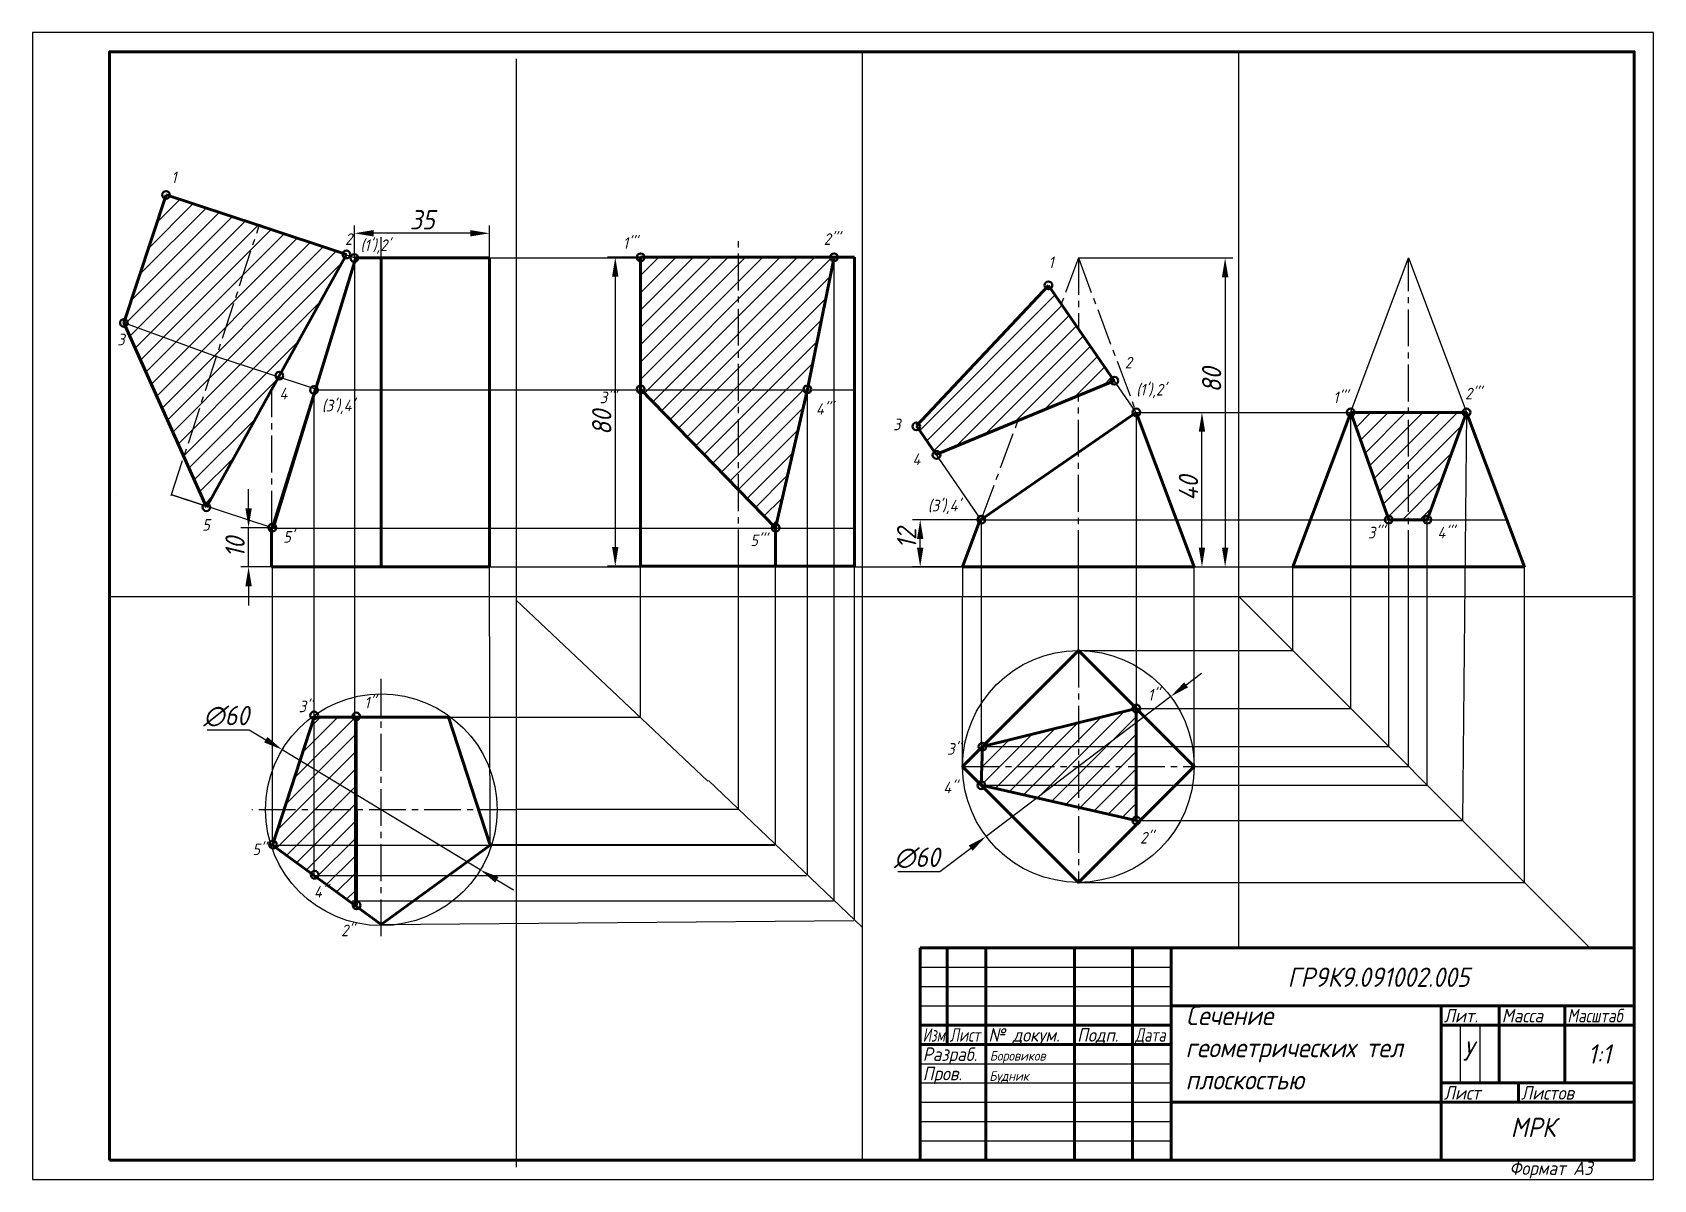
# Model space of a CAD drawing. Header units: millimetres. Extents: x 0 to 420, y 0 to 297.
import ezdxf

# ---------------------------------------------------------------- set-up
doc = ezdxf.new("R2010")
doc.units = ezdxf.units.MM
doc.header["$LTSCALE"] = 0.5
doc.linetypes.add('осевая2', pattern=[28.575, 19.05, -3.175, 3.175, -3.175])
doc.layers.get('Defpoints').update_dxf_attribs({"color": 5})
doc.styles.get("Standard").update_dxf_attribs({"font": 'isocpeui.ttf', "width": 0.9})
doc.dimstyles.new('Standart', dxfattribs={"dimtxt": 5, "dimasz": 5, "dimexe": 2, "dimexo": 0, "dimgap": 1, "dimtad": 1, "dimtoh": 1, "dimdec": 0, "dimtxsty": 'Standard', "dimcen": 2.5, "dimadec": 0, "dimazin": 0, "dimtfac": 1, "dimtdec": 0, "dimtmove": 0, "dimatfit": 3, "dimldrblk": 'DOTSMALL', "dimfxl": 1, "dimarcsym": 0})

# ---------------------------------------------------------------- blocks, each defined once
blk = doc.blocks.new('*D11')
at = {"color": 0, "lineweight": -2, "transparency": 16777216}
for p, q in [((83.41, 238.61), (83.41, 247)), ((113.41, 245), (88.41, 245)), ((118.41, 238.61), (118.41, 247))]:
    blk.add_line(p, q, dxfattribs=at)
at = {"color": 0, "transparency": 16777216}
for points in [[(88.41, 245.83), (88.41, 244.17), (83.41, 245)], [(113.41, 245.83), (113.41, 244.17), (118.41, 245)]]:
    blk.add_solid(points, dxfattribs=at)
at = {"layer": 'Defpoints', "color": 0, "transparency": 16777216}
for p in [(83.41, 245), (83.41, 238.61), (118.41, 238.61)]:
    blk.add_point(p, dxfattribs=at)
at = {"color": 0, "transparency": 16777216, "insert": (101, 248.5), "char_height": 5, "attachment_point": 5}
blk.add_mtext('35', dxfattribs=at)
blk = doc.blocks.new('_DotSmall')
at = {"color": 0, "linetype": 'ByBlock', "const_width": 0.5}
blk.add_lwpolyline([(-0.0625, 0, 1), (0.0625, 0, 1)], format="xyb", close=True, dxfattribs=at)
blk = doc.blocks.new('*D12')
at = {"color": 0, "lineweight": -2, "transparency": 16777216}
for p, q in [((56, 173.78), (56, 178.78)), ((62.15, 168.78), (54, 168.78)), ((56, 158.61), (56, 168.78)), ((61.98, 158.61), (54, 158.61)), ((56, 153.61), (56, 148.61))]:
    blk.add_line(p, q, dxfattribs=at)
at = {"color": 0, "transparency": 16777216}
for points in [[(55.17, 173.78), (56.83, 173.78), (56, 168.78)], [(55.17, 153.61), (56.83, 153.61), (56, 158.61)]]:
    blk.add_solid(points, dxfattribs=at)
at = {"layer": 'Defpoints', "color": 0, "transparency": 16777216}
for p in [(56, 168.78), (62.15, 168.78), (61.98, 158.61)]:
    blk.add_point(p, dxfattribs=at)
at = {"color": 0, "transparency": 16777216, "insert": (52.5, 163.7), "char_height": 5, "attachment_point": 5, "rotation": 90}
blk.add_mtext('10', dxfattribs=at)
blk = doc.blocks.new('*D13')
at = {"color": 0, "lineweight": -2, "transparency": 16777216}
for p, q in [((157.57, 238.78), (149, 238.78)), ((151, 233.78), (151, 163.78)), ((157.57, 158.78), (149, 158.78))]:
    blk.add_line(p, q, dxfattribs=at)
at = {"color": 0, "transparency": 16777216}
for points in [[(150.17, 233.78), (151.83, 233.78), (151, 238.78)], [(150.17, 163.78), (151.83, 163.78), (151, 158.78)]]:
    blk.add_solid(points, dxfattribs=at)
at = {"layer": 'Defpoints', "color": 0, "transparency": 16777216}
for p in [(157.57, 238.78), (151, 158.78), (157.57, 158.78)]:
    blk.add_point(p, dxfattribs=at)
at = {"color": 0, "transparency": 16777216, "insert": (147.5, 196), "char_height": 5, "attachment_point": 5, "rotation": 90}
blk.add_mtext('80', dxfattribs=at)
blk = doc.blocks.new('*D14')
at = {"color": 0, "lineweight": -2, "transparency": 16777216}
for p, q in [((45.28, 116.47), (56.18, 116.47)), ((56.18, 116.47), (60.45, 113.88)), ((116.04, 80.19), (64.73, 111.29)), ((120.32, 77.6), (124.6, 75.01))]:
    blk.add_line(p, q, dxfattribs=at)
at = {"color": 0, "transparency": 16777216}
for points in [[(60.89, 114.59), (60.02, 113.17), (64.73, 111.29)], [(120.75, 78.31), (119.89, 76.89), (116.04, 80.19)]]:
    blk.add_solid(points, dxfattribs=at)
at = {"layer": 'Defpoints', "color": 0, "transparency": 16777216}
for p in [(64.73, 111.29), (116.04, 80.19)]:
    blk.add_point(p, dxfattribs=at)
at = {"color": 0, "transparency": 16777216, "insert": (50.23, 119.97), "char_height": 5, "attachment_point": 5}
blk.add_mtext('∅60', dxfattribs=at)
blk = doc.blocks.new('*D15')
at = {"color": 0, "lineweight": -2, "transparency": 16777216}
for p, q in [((245.83, 170.85), (228, 170.85)), ((230, 163.61), (230, 165.85)), ((240.98, 158.61), (228, 158.61))]:
    blk.add_line(p, q, dxfattribs=at)
at = {"color": 0, "transparency": 16777216}
for points in [[(229.17, 165.85), (230.83, 165.85), (230, 170.85)], [(229.17, 163.61), (230.83, 163.61), (230, 158.61)]]:
    blk.add_solid(points, dxfattribs=at)
at = {"layer": 'Defpoints', "color": 0, "transparency": 16777216}
for p in [(230, 170.85), (245.83, 170.85), (240.98, 158.61)]:
    blk.add_point(p, dxfattribs=at)
at = {"color": 0, "transparency": 16777216, "insert": (226.5, 166), "char_height": 5, "attachment_point": 5, "rotation": 90}
blk.add_mtext('12', dxfattribs=at)
blk = doc.blocks.new('*D16')
at = {"color": 0, "lineweight": -2, "transparency": 16777216}
for p, q in [((285.98, 198.61), (305, 198.61)), ((303, 163.61), (303, 193.61)), ((300.98, 158.61), (305, 158.61))]:
    blk.add_line(p, q, dxfattribs=at)
at = {"color": 0, "transparency": 16777216}
for points in [[(302.17, 193.61), (303.83, 193.61), (303, 198.61)], [(302.17, 163.61), (303.83, 163.61), (303, 158.61)]]:
    blk.add_solid(points, dxfattribs=at)
at = {"layer": 'Defpoints', "color": 0, "transparency": 16777216}
for p in [(285.98, 198.61), (303, 198.61), (300.98, 158.61)]:
    blk.add_point(p, dxfattribs=at)
at = {"color": 0, "transparency": 16777216, "insert": (299.5, 179), "char_height": 5, "attachment_point": 5, "rotation": 90}
blk.add_mtext('40', dxfattribs=at)
blk = doc.blocks.new('*D17')
at = {"color": 0, "lineweight": -2, "transparency": 16777216}
for p, q in [((270.98, 238.61), (311, 238.61)), ((309, 233.61), (309, 163.61)), ((270.98, 158.61), (311, 158.61))]:
    blk.add_line(p, q, dxfattribs=at)
at = {"color": 0, "transparency": 16777216}
for points in [[(308.17, 233.61), (309.83, 233.61), (309, 238.61)], [(308.17, 163.61), (309.83, 163.61), (309, 158.61)]]:
    blk.add_solid(points, dxfattribs=at)
at = {"layer": 'Defpoints', "color": 0, "transparency": 16777216}
for p in [(270.98, 238.61), (270.98, 158.61), (309, 158.61)]:
    blk.add_point(p, dxfattribs=at)
at = {"color": 0, "transparency": 16777216, "insert": (305.5, 207), "char_height": 5, "attachment_point": 5, "rotation": 90}
blk.add_mtext('80', dxfattribs=at)
blk = doc.blocks.new('*D18')
at = {"color": 0, "lineweight": -2, "transparency": 16777216}
for p, q in [((298.88, 128.08), (302.87, 131.1)), ((294.9, 125.06), (247.06, 88.84)), ((235.11, 79.78), (243.08, 85.82)), ((224.21, 79.78), (235.11, 79.78))]:
    blk.add_line(p, q, dxfattribs=at)
at = {"color": 0, "transparency": 16777216}
for points in [[(298.38, 128.74), (299.39, 127.41), (294.9, 125.06)], [(242.58, 86.48), (243.58, 85.15), (247.06, 88.84)]]:
    blk.add_solid(points, dxfattribs=at)
at = {"layer": 'Defpoints', "color": 0, "transparency": 16777216}
for p in [(294.9, 125.06), (247.06, 88.84)]:
    blk.add_point(p, dxfattribs=at)
at = {"color": 0, "transparency": 16777216, "insert": (229.16, 83.28), "char_height": 5, "attachment_point": 5}
blk.add_mtext('∅60', dxfattribs=at)

msp = doc.modelspace()

# ---------------------------------------------------------------- hatches: boundary and pattern name
h = msp.add_hatch()
h.set_pattern_fill('ANSI31', color=256)
h.paths.add_polyline_path([(58.74, 246.98), (34.62, 254.93), (23.69, 221.79), (47.67, 213.01)])
h.paths.add_polyline_path([(81.34, 239.52), (58.74, 246.98), (47.67, 213.01), (47.77, 212.97), (63.75, 207.77)])
h.paths.add_polyline_path([(63.75, 207.77), (47.67, 213.01), (39.24, 187.12), (44.95, 174.39), (45.21, 174.3)])
h.paths.add_polyline_path([(47.67, 213.01), (23.69, 221.79), (39.24, 187.12)])
h = msp.add_hatch()
h.set_pattern_fill('ANSI31', color=256)
h.set_pattern_definition([(45, (7.8164, -0.996), (-2.245064, 2.245064), [])])
h.paths.add_polyline_path([(83.41, 119.74), (73.78, 119.74, -0.301373), (72.95, 119.01), (72.95, 86.57), (83.41, 86.57)])
h.paths.add_polyline_path([(72.95, 119.01, -0.059586), (72.71, 119.01), (62.48, 87.52, -0.32492), (63.17, 86.57), (72.95, 86.57)])
h.paths.add_polyline_path([(72.95, 86.57), (63.17, 86.57, -0.158384), (62.98, 85.99), (72.14, 79.33, -0.240079), (72.95, 79.74)])
h.paths.add_polyline_path([(83.41, 86.57), (72.95, 86.57), (72.95, 79.74, -0.414214), (73.95, 78.74), (83.41, 78.74)])
h.paths.add_polyline_path([(83.41, 78.74), (73.95, 78.74, -0.158384), (73.76, 78.16), (81.83, 72.29, -0.56467), (83.41, 72.95)])
h.paths.add_polyline_path([(182.76, 238.61), (158.4, 238.61, -0.414214), (157.4, 237.61), (157.4, 205.44, -0.414214), (158.4, 204.44), (182.76, 204.44)])
h.paths.add_polyline_path([(192.37, 238.61), (182.76, 238.61), (182.76, 204.44), (192.37, 204.44)])
h.paths.add_polyline_path([(207.31, 237.63, -0.356809), (206.51, 238.61), (192.37, 238.61), (192.37, 204.44), (199.58, 204.44, -0.474047), (200.78, 205.42)])
h.paths.add_polyline_path([(200.36, 203.47, -0.349654), (199.58, 204.44), (192.37, 204.44), (192.37, 168.61)])
h.paths.add_polyline_path([(192.37, 204.44), (182.76, 204.44), (182.76, 178.46), (191.67, 169.33, -0.195774), (192.37, 169.61)])
h.paths.add_polyline_path([(182.76, 204.44), (158.4, 204.44, -0.202054), (158.1, 203.73), (182.76, 178.46)])
h = msp.add_hatch()
h.set_pattern_fill('ANSI31', color=256)
h.paths.add_polyline_path([(270.98, 218.64), (270.98, 220.31), (263.23, 231.51), (229.05, 195.12), (231.61, 191.42)])
h.paths.add_polyline_path([(270.98, 218.64), (231.61, 191.42), (234.17, 187.72), (270.98, 202.98)])
h.paths.add_polyline_path([(271.76, 219.18), (270.98, 218.64), (270.98, 202.98), (280.29, 206.84)])
h = msp.add_hatch()
h.set_pattern_fill('ANSI31', color=256)
h.paths.add_polyline_path([(285.98, 120.95, -0.344853), (285.01, 121.71), (270.98, 118.24), (270.98, 112.09), (285.98, 112.09)])
h.paths.add_polyline_path([(270.98, 118.24), (247.09, 112.33, -0.060691), (247.12, 112.09), (270.98, 112.09)])
h.paths.add_polyline_path([(270.98, 112.09), (247.12, 112.09, -0.422824), (246.09, 111.09), (245.97, 106.95), (270.98, 106.95)])
h.paths.add_polyline_path([(285.98, 112.09), (270.98, 112.09), (270.98, 106.95), (285.98, 106.95)])
h.paths.add_polyline_path([(285.98, 106.95), (270.98, 106.95), (270.98, 102.1), (285.98, 102.1)])
h.paths.add_polyline_path([(270.98, 106.95), (245.97, 106.95), (245.86, 103.1, -0.405655), (246.83, 102.1), (270.98, 102.1)])
h.paths.add_polyline_path([(285.98, 102.1), (270.98, 102.1), (270.98, 96.37), (285.01, 93.17, -0.350002), (285.98, 93.95)])
h.paths.add_polyline_path([(270.98, 102.1), (246.83, 102.1, -0.056081), (246.8, 101.88), (270.98, 96.37)])
h.paths.add_polyline_path([(356.53, 198.61), (342.53, 198.61, -0.317449), (341.87, 197.67), (351.06, 171.8, -0.518086), (352.39, 170.85), (356.53, 170.85)])
h.paths.add_polyline_path([(371.19, 197.67, -0.314881), (370.53, 198.61), (356.53, 198.61), (356.53, 170.85), (360.38, 170.85, -0.52105), (361.73, 171.79)])

# ---------------------------------------------------------------- linework, layer by layer
for p, q in [((20, 292), (20, 151)), ((20, 292), (20, 292)), ((20, 292), (20, 292)), ((20, 292), (117.5, 292)), ((117.5, 292), (20, 292)), ((20, 292), (215, 292)), ((125.32, 290.18), (125.32, 3.18)), ((215, 292), (215, 5)), ((215, 292), (312.5, 292)), ((312.5, 292), (312.5, 60)), ((83.41, 238.61), (58.91, 247.15)), ((90.34, 238.61), (90.34, 244)), ((61.98, 168.61), (83.41, 237.61)), ((118.41, 238.61), (83.41, 238.61)), ((83.41, 238.61), (83.41, 71.14)), ((83.41, 238.61), (157.4, 238.61)), ((182.93, 238.78), (182.93, 238.78)), ((207.68, 72.31), (207.68, 238.78)), ((326.53, 158.61), (356.53, 238.61)), ((356.53, 238.61), (386.53, 158.61)), ((47.77, 212.97), (23.69, 221.79)), ((285.98, 198.61), (271.76, 219.18)), ((73.43, 204.61), (47.77, 212.97)), ((72.95, 78.74), (72.95, 204.44)), ((72.95, 204.44), (212.79, 204.44)), ((200.76, 78.91), (200.76, 204.61)), ((285.98, 198.61), (245.48, 170.61)), ((285.98, 198.61), (285.98, 91.95)), ((285.98, 198.61), (371.53, 198.61)), ((341.53, 121.95), (341.53, 198.61)), ((341.53, 198.61), (371.53, 198.61)), ((371.53, 198.61), (370.53, 92.95)), ((245.83, 170.85), (231.61, 191.42)), ((21.9, 177.46), (21.9, 177.46)), ((62.15, 168.78), (36.14, 177.26)), ((36.14, 177.26), (45.25, 174.25)), ((61.98, 168.61), (212.79, 168.61)), ((245.83, 170.85), (245.83, 102.1)), ((245.83, 170.85), (381.94, 170.85)), ((245.83, 170.85), (296.39, 170.85)), ((331.13, 170.85), (381.94, 170.85)), ((351.39, 112.09), (351.39, 170.85)), ((361.38, 102.1), (361.38, 170.85)), ((62.17, 86.57), (62.17, 158.61)), ((118.6, 86.57), (118.41, 158.61)), ((118.41, 158.61), (212.79, 158.61)), ((157.57, 119.91), (157.57, 158.78)), ((182.93, 95.91), (182.93, 158.78)), ((192.54, 86.74), (192.54, 158.78)), ((212.79, 158.61), (300.98, 158.61)), ((212.96, 67.28), (212.96, 158.78)), ((240.98, 158.61), (240.98, 151)), ((270.98, 136.95), (270.98, 158.61)), ((300.98, 158.61), (386.53, 158.61)), ((300.98, 151), (300.98, 158.61)), ((326.53, 136.95), (326.53, 158.61)), ((356.53, 106.95), (356.53, 158.61)), ((386.53, 76.95), (386.53, 158.61)), ((20, 151), (415, 151)), ((125.32, 150), (125.32, 50)), ((125.32, 150), (174.99, 103.15)), ((240.98, 106.95), (240.98, 151)), ((240.98, 151), (300.98, 151)), ((300.98, 106.95), (300.98, 151)), ((415, 151), (415, 151)), ((415, 151), (415, 151)), ((270.98, 136.95), (326.53, 136.95)), ((326.53, 136.95), (326.53, 136.95)), ((145.49, 130.17), (145.49, 130.17)), ((285.98, 121.95), (341.53, 121.95)), ((351, 122.5), (351, 122.5)), ((107.82, 119.74), (157.4, 119.74)), ((246.12, 112.09), (351.39, 112.09)), ((300.98, 106.95), (356.53, 106.95)), ((172.35, 103.31), (172.35, 103.31)), ((172.35, 103.31), (172.35, 103.31)), ((173.78, 103.32), (173.78, 103.32)), ((175.16, 103.32), (215, 65.33)), ((245.83, 102.1), (361.38, 102.1)), ((363, 100), (363, 100)), ((363, 100), (363, 100)), ((363, 100), (363, 100)), ((363, 100), (363, 100)), ((125.49, 95.91), (182.93, 95.91)), ((184.75, 94.17), (184.75, 94.17)), ((285.98, 92.95), (370.53, 92.95)), ((62.17, 86.57), (192.37, 86.57)), ((118.77, 86.74), (192.54, 86.74)), ((383.27, 80), (383.27, 80)), ((72.95, 78.74), (200.58, 78.74)), ((270.98, 76.95), (386.53, 76.95)), ((82.82, 72.14), (207.51, 72.14)), ((90.39, 66.07), (212.79, 67.11)), ((312.5, 60), (312.5, 60)), ((117.5, 5), (20, 5)), ((117.5, 5), (117.5, 5))]:
    msp.add_line(p, q)
at = {"lineweight": 60}
for p, q in [((34.62, 254.93), (23.69, 221.79)), ((58.74, 246.98), (34.62, 254.93)), ((58.74, 246.98), (81.34, 239.52)), ((81.34, 239.52), (45.08, 174.08)), ((83.83, 238.61), (62.41, 168.61)), ((118.41, 238.61), (83.41, 238.61)), ((90.34, 158.61), (90.34, 238.61)), ((118.41, 158.61), (118.41, 238.61)), ((157.57, 158.78), (157.57, 238.78)), ((157.57, 238.78), (212.96, 238.78)), ((157.57, 238.78), (207.68, 238.78)), ((157.57, 204.61), (157.57, 238.78)), ((207.68, 238.78), (200.76, 204.61)), ((212.96, 158.78), (212.96, 238.78)), ((23.69, 221.79), (45.08, 174.08)), ((192.54, 168.78), (157.57, 204.61)), ((200.76, 204.61), (192.54, 168.78)), ((285.98, 198.61), (245.48, 170.61)), ((300.98, 158.61), (285.98, 198.61)), ((296.39, 170.85), (285.98, 198.61)), ((341.53, 198.61), (326.53, 158.61)), ((341.53, 198.61), (371.53, 198.61)), ((351.39, 170.85), (341.53, 198.61)), ((371.53, 198.61), (361.38, 170.85)), ((386.53, 158.61), (371.53, 198.61)), ((61.98, 158.61), (61.98, 168.61)), ((192.54, 158.78), (192.54, 168.78)), ((245.48, 170.61), (240.98, 158.61)), ((361.38, 170.85), (351.39, 170.85)), ((118.41, 158.61), (61.98, 158.61)), ((157.57, 158.78), (212.96, 158.78)), ((240.98, 158.61), (300.98, 158.61)), ((326.53, 158.61), (386.53, 158.61)), ((285.98, 121.95), (246.12, 112.09)), ((285.98, 92.95), (285.98, 121.95)), ((83.9, 119.91), (83.99, 71)), ((246.12, 112.09), (245.83, 102.1)), ((245.83, 102.1), (285.98, 92.95))]:
    msp.add_line(p, q, dxfattribs=at)
at = {"linetype": 'осевая2'}
for p, q in [((35.97, 177.09), (58.74, 246.98)), ((182.93, 158.78), (182.93, 244.17)), ((270.98, 238.61), (266.56, 226.7)), ((270.98, 238.61), (300.98, 158.61)), ((270.98, 238.61), (270.98, 220.31)), ((356.53, 158.61), (356.53, 238.61)), ((62.05, 168.82), (62.05, 204.7)), ((270.98, 158.61), (270.98, 202.98)), ((245.83, 170.85), (255.35, 196.5)), ((270.98, 136.95), (270.98, 76.95)), ((90.34, 63), (90.34, 131)), ((90.51, 131.17), (90.51, 131.17)), ((240.98, 106.95), (300.98, 106.95)), ((125.32, 95.74), (56.82, 95.74))]:
    msp.add_line(p, q, dxfattribs=at)
at = {"lineweight": 60, "extrusion": (0, 0, -1)}
for p, q in [((263.23, 231.51), (229.05, 195.12)), ((280.29, 206.84), (263.23, 231.51)), ((234.17, 187.72), (280.29, 206.84)), ((234.17, 187.72), (229.05, 195.12))]:
    msp.add_line(p, q, dxfattribs=at)
at = {"extrusion": (0, 0, -1)}
for p, q in [((271.76, 219.18), (280.29, 206.84)), ((231.61, 191.42), (234.17, 187.72))]:
    msp.add_line(p, q, dxfattribs=at)
at = {"lineweight": 25}
msp.add_line((312.51, 150.97), (403.22, 60.26), dxfattribs=at)
at = {"color": 7, "linetype": 'Continuous', "lineweight": 60}
for p, q in [((415, 60), (230, 60)), ((230, 5), (230, 60)), ((237, 60), (237, 35)), ((247, 5), (247, 60)), ((270, 60), (270, 5)), ((285, 5), (285, 60)), ((295, 60), (295, 5)), ((295, 45), (415, 45)), ((365, 5), (365, 45)), ((380, 45), (380, 25)), ((397, 25), (397, 45)), ((230, 40), (295, 40)), ((365, 40), (415, 40)), ((230, 35), (295, 35)), ((365, 25), (415, 25)), ((385, 20), (385, 25)), ((295, 20), (415, 20))]:
    msp.add_line(p, q, dxfattribs=at)
at = {"color": 7, "linetype": 'Continuous', "lineweight": -3}
for p, q in [((230, 55), (295, 55)), ((230, 50), (295, 50)), ((230, 45), (295, 45)), ((370, 25), (370, 40)), ((375, 40), (375, 25)), ((230, 30), (295, 30)), ((230, 25), (295, 25)), ((230, 20), (295, 20)), ((230, 15), (295, 15)), ((230, 10), (295, 10))]:
    msp.add_line(p, q, dxfattribs=at)
at = {"color": 7, "linetype": 'Continuous'}
msp.add_line((365, 45), (365, 40), dxfattribs=at)
at = {"lineweight": 70}
msp.add_line((215, 5), (215, 5), dxfattribs=at)
msp.add_line((215, 5), (215, 5), dxfattribs=at)
at = {"color": 7, "linetype": 'Continuous', "lineweight": 60}
msp.add_lwpolyline([(20, 5), (415, 5), (415, 292), (20, 292)], close=True, dxfattribs=at)
at = {"lineweight": 60}
for points in [[(270.98, 136.95), (240.98, 106.95), (270.98, 76.95), (300.98, 106.95)], [(72.95, 119.74), (62.17, 86.57), (90.39, 66.07), (118.6, 86.57), (107.82, 119.74)]]:
    msp.add_lwpolyline(points, close=True, dxfattribs=at)
at = {"lineweight": 50}
for centre in [(34.62, 254.93), (81.34, 239.52), (83.41, 238.61), (157.57, 238.78), (207.68, 238.78), (263.23, 231.51), (23.69, 221.79), (63.96, 208.15), (280.29, 206.84), (72.95, 204.44), (157.57, 204.61), (200.76, 204.61), (285.98, 198.61), (341.53, 198.61), (371.53, 198.61), (229, 195), (234.23, 187.63), (45.08, 174.08), (62.15, 168.78), (192.54, 168.78), (245.83, 170.85), (351.39, 170.85), (361.38, 170.85), (285.98, 121.95), (72.99, 120.17), (83.9, 119.91), (246.12, 112.09), (245.83, 102.1), (285.98, 92.95), (62.34, 86.74), (73.12, 78.91), (83.99, 71)]:
    msp.add_circle(centre, 1, dxfattribs=at)
at = {"lineweight": 30}
msp.add_circle((270.98, 106.95), 30, dxfattribs=at)
msp.add_circle((90.39, 95.74), 30)
at = {"layer": 'Defpoints'}
msp.add_lwpolyline([(0, 0), (420, 0), (420, 297), (0, 297)], close=True, dxfattribs=at)

# ---------------------------------------------------------------- texts
at = {"color": 7, "linetype": 'Continuous', "lineweight": -3}
for s, width, p in [('Лит.', 0.9, (365.67, 40.7)), ('Масса', 0.9, (380.67, 40.7)), ('Масштаб', 0.8, (397.67, 40.7)), ('Изм.', 0.7, (230.67, 35.7)), ('Лист', 0.75, (237.67, 35.7)), ('№ докум.', 0.9, (247.67, 35.7)), ('Подп.', 0.9, (270.67, 35.7)), ('Дата', 0.75, (285.67, 35.7)), ('Разраб.', 0.9, (230.67, 30.7)), ('Пров.', 0.9, (230.67, 25.7)), ('Лист', 0.9, (365.67, 20.7)), ('Листов', 0.9, (385.67, 20.7))]:
    msp.add_text(s, height=3.5, dxfattribs=dict(at, width=width)).set_placement(p)
at = {"color": 7, "linetype": 'Continuous', "lineweight": 70, "width": 0.9}
msp.add_text('Формат А3', height=3.5, dxfattribs=at).set_placement((382.66, 1.2))
at = {"attachment_point": 1}
for s, width, insert, char_height in [('1', 11.0194, (36, 261), 3), ('2', 11.0194, (81, 245), 3), ("(1'),2'", 11.0194, (85, 243.42), 3), ("1'''", 11.0194, (153, 244), 3), ("2'''", 11.0194, (205, 245), 3), ('1', 9.7666, (263.23, 239), 3), ('3', 11.0194, (22, 219), 3), ('2', 9.7666, (283, 213), 3), ("(1'),2'", 11.0194, (285.98, 206), 3), ('4', 11.0194, (64, 205), 3), ("(3'),4'", 11.0194, (75, 201.9), 3), ("3'''", 11.0194, (147, 204), 3), ("4'''", 11.0194, (203, 201), 3), ("1'''", 9.7666, (337, 204), 3), ("2'''", 9.7666, (371.18, 205), 3), ('3', 9.7666, (223, 197), 3), ('4', 9.7666, (228, 188), 3), ("(3'),4'", 11.0194, (232, 176), 3), ('5', 11.0194, (44, 171), 3), ("5'", 11.0194, (65, 167.9), 3), ("3'''", 9.7666, (346, 169), 3), ("4'''", 9.7666, (364, 169), 3), ("5'''", 11.0194, (186, 167), 3), ("1''", 9.7666, (289, 127), 3), ("3''", 11.0194, (69, 124), 3), ("1''", 11.0194, (86, 125), 3), ("3''", 9.7666, (237, 113), 3), ("4''", 9.7666, (236, 103), 3), ("2''", 9.7666, (287, 90), 3), ("5''", 11.0194, (57, 87), 3), ("4''", 11.0194, (72.95, 76), 3), ("2''", 11.0194, (80, 66), 3), ('ГР9К9.091002.005', 53.8283, (325.18, 54.89), 5), ('Cечение геометрических тел плоскостью', 61, (298.75, 45), 5), ('У', 5, (370.57, 35.79), 5), ('Будник', 45.3793, (247.91, 28.06), 2.5)]:
    msp.add_mtext_dynamic_manual_height_columns(s, width=width, gutter_width=25, heights=[0], dxfattribs=dict(at, insert=insert, char_height=char_height))
for s, insert, char_height in [('1:1', (403, 35), 5), ('Боровиков', (248.03, 33.3), 2.5), ('МРК', (383, 16), 5)]:
    msp.add_mtext(s, dxfattribs=dict(at, insert=insert, char_height=char_height))

# ---------------------------------------------------------------- dimensions: what is measured, and where the dimension line sits
dim = msp.add_linear_dim(base=(83.41, 245), p1=(118.41, 238.61), p2=(83.41, 238.61), dimstyle='Standart')
dim.commit()
dim.dimension.update_dxf_attribs({"geometry": '*D11', "text_midpoint": (101, 245), "dimtype": 160})
for base, p1, p2, picture, middle in [((151, 158.78), (157.57, 238.78), (157.57, 158.78), '*D13', (151, 196)), ((309, 158.61), (270.98, 238.61), (270.98, 158.61), '*D17', (309, 207)), ((303, 198.61), (300.98, 158.61), (285.98, 198.61), '*D16', (303, 179)), ((56, 168.78), (61.98, 158.61), (62.15, 168.78), '*D12', (56, 163.7)), ((230, 170.85), (240.98, 158.61), (245.83, 170.85), '*D15', (230, 166))]:
    dim = msp.add_linear_dim(base=base, p1=p1, p2=p2, angle=90, dimstyle='Standart')
    dim.commit()
    dim.dimension.update_dxf_attribs({"geometry": picture, "text_midpoint": middle, "dimtype": 160})
for p1, p2, picture, middle in [((294.9, 125.06), (247.06, 88.84), '*D18', (229.16, 83.28)), ((116.04, 80.19), (64.73, 111.29), '*D14', (50.23, 119.97))]:
    dim = msp.add_diameter_dim_2p(p1=p1, p2=p2, dimstyle='Standart')
    dim.commit()
    dim.dimension.update_dxf_attribs({"geometry": picture, "text_midpoint": middle})

doc.saveas('drawing.dxf')
